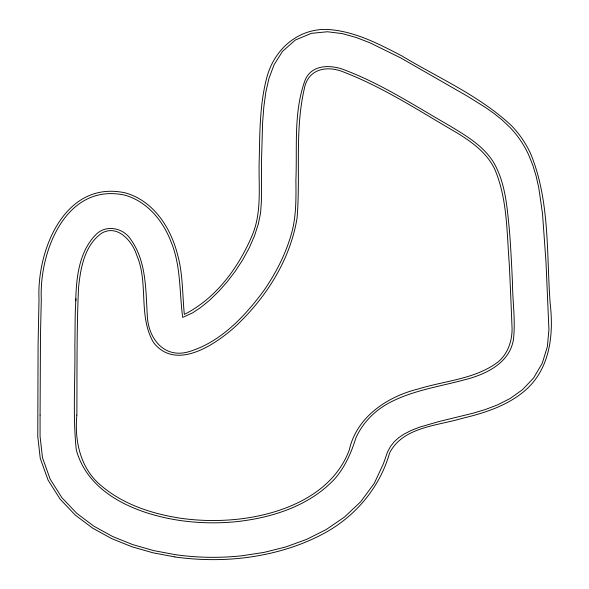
<?xml version="1.0" encoding="UTF-8"?>
<svg xmlns="http://www.w3.org/2000/svg" width="589" height="589" viewBox="0 0 589 589"><rect width="100%" height="100%" fill="white"/><g stroke="black" fill="none" stroke-linecap="round" stroke-linejoin="round"><path stroke-width="0.88" d="M75.745 300.854C76.283 277.979 78.86 252.276 95.521 234.982C105.6 224.092 123.366 227.671 130.905 239.642C147.147 262.495 145.564 291.864 147.5 318.502C149.525 340.287 165.303 358.495 188.502 351.81C220.323 342.371 244.31 316.904 263.548 291.01C275.888 273.281 285.842 253.822 291.665 232.972C296.385 215.692 296.076 197.713 295.899 179.962C297.268 146.771 293.396 111.932 305.102 80.178C311.588 63.965 331.666 64.554 345.301 70.238C382.261 84.301 415.503 106.256 449.716 125.766C466.061 135.684 483.517 145.858 493.744 162.63C505.664 183.363 507.181 207.932 509.5 231.197C510.84 248.558 511.701 265.956 512.489 283.346C512.607 302.194 515.677 321.123 513.38 339.919C509.271 363.693 484.99 374.773 463.963 379.949C438.061 386.929 410.791 390.75 387.069 404.025C373.507 411.821 362.368 423.579 355.903 437.877C351.324 452.624 345.088 467.003 334.846 478.739C310.02 505.443 273.576 517.297 238.228 521.471A234.024 234.024 0 0 1 180.116 520.499C138.128 514.256 88.564 494.929 76.29 449.863C72.638 415.186 75.37 380.148 74.855 345.309C75.215 329.788 74.818 314.202 75.966 298.719M174.867 556.929L153.022 552.806L131.877 546.747L111.674 538.604L92.701 528.171L75.318 515.139L60.137 499.177L48.07 480.116L40.236 458.249L37.77 436.493L38.079 344.977L39.014 299.16C36.658 250.244 64.967 179.505 125.538 192.927C153.508 200.878 170.729 227.641 177.525 254.507C183.046 274.047 182.332 294.448 184.335 314.423C216.2 298.284 238.722 267.354 252.342 235.011C262.385 210.847 258.24 184.313 259.256 158.912C259.83 131.767 259.778 104.201 266.743 77.755C274.025 49.734 297.636 28.405 327.462 29.45C354.18 31.011 378.381 43.696 401.669 55.808C438.746 78.146 479.711 95.823 511.561 125.744A101.514 101.514 0 0 1 530.645 153.7C550.089 200.915 546.445 253.41 550.155 303.35C553.874 335.06 550.097 369.73 524.004 391.449C506.282 406.13 483.967 413.198 461.916 418.426C437.038 425.899 403.178 426.9 389.631 452.853C380.28 486.168 357.192 514.315 327.359 531.543C301.237 546.334 271.956 554.61 242.241 558.063A271.183 271.183 0 0 1 174.859 556.929M40.081 415.046L40.067 436.361L42.489 457.727L50.146 479.1L61.963 497.764L76.857 513.417L93.945 526.235L112.661 536.52L132.628 544.567L153.552 550.568L175.191 554.647A268.856 268.856 0 0 0 241.991 555.773L264.071 552.386L285.643 546.99L306.449 539.45L326.188 529.563L344.477 517.061L360.77 501.681L374.317 483.274L383.461 463.646L387.525 451.918L390.647 446.234L394.313 441.647L398.812 437.612L404.444 433.872L411.365 430.375L419.545 427.165L439.033 421.518L473.203 413.176L485.343 409.517L497.734 404.805L510.236 398.444L522.487 389.704L533.59 377.983L542.219 363.332L547.387 346.641L548.926 329.619L546.003 262.193L542.513 213.77L538.788 187.935L536.167 176.273L532.817 165.2L528.561 154.671A99.261 99.261 0 0 0 509.897 127.334L502.189 120.023L494.068 113.5L485.601 107.529L467.401 96.176L400.586 57.832L370.157 42.901L356.19 37.482L342.231 33.595L327.432 31.762L311.323 33.345L295.303 40.052L282.455 51.442L274.047 64.797L268.952 78.418L265.808 92.282L263.835 106.874L262.613 122.652L261.553 158.942L261.406 201.519L260.559 213.071L258.284 224.151L254.492 235.828L249.287 247.763L242.845 259.624L235.364 271.109L227.111 281.917L218.35 291.761L209.404 300.383L200.643 307.51L192.522 312.906L182.678 317.405C179.321 292.218 181.051 265.882 171.046 241.843C163.057 220.787 147.257 201.541 124.949 195.165C65.843 182.281 39.095 251.849 41.304 299.264L40.472 335.642L40.081 415.046M76.857 415.09C74.398 440.918 80.369 468.778 101.374 485.837C123.58 504.626 152.095 513.836 180.448 518.217A231.705 231.705 0 0 0 237.978 519.181C282.3 514.315 332.63 494.922 349.329 449.827C356.706 416.835 387.474 396.463 418.565 388.909C445.218 380.59 475.308 379.242 498.235 361.83C507.873 353.68 512.099 341.06 512.084 328.706C511.208 307.171 510.346 285.636 509.279 264.108C506.812 232.677 507.438 199.833 495.18 170.228C487.714 153.501 472.422 142.339 457.27 133.033C420.406 111.66 384.448 87.916 344.572 72.425C327.72 65.033 307.944 68.331 304.263 88.968C294.574 131.31 300.64 175.213 297.062 218.129C290.009 260.802 265.293 298.998 233.804 327.933C213.697 345.448 175.765 370.798 153.596 342.636C137.863 316.028 148.892 283.103 136.707 255.177C132.385 241.218 117.402 223.872 101.632 233.251C84.514 245.267 80.612 268.017 78.551 287.417C76.607 329.943 77.115 372.528 76.857 415.09"/></g></svg>
